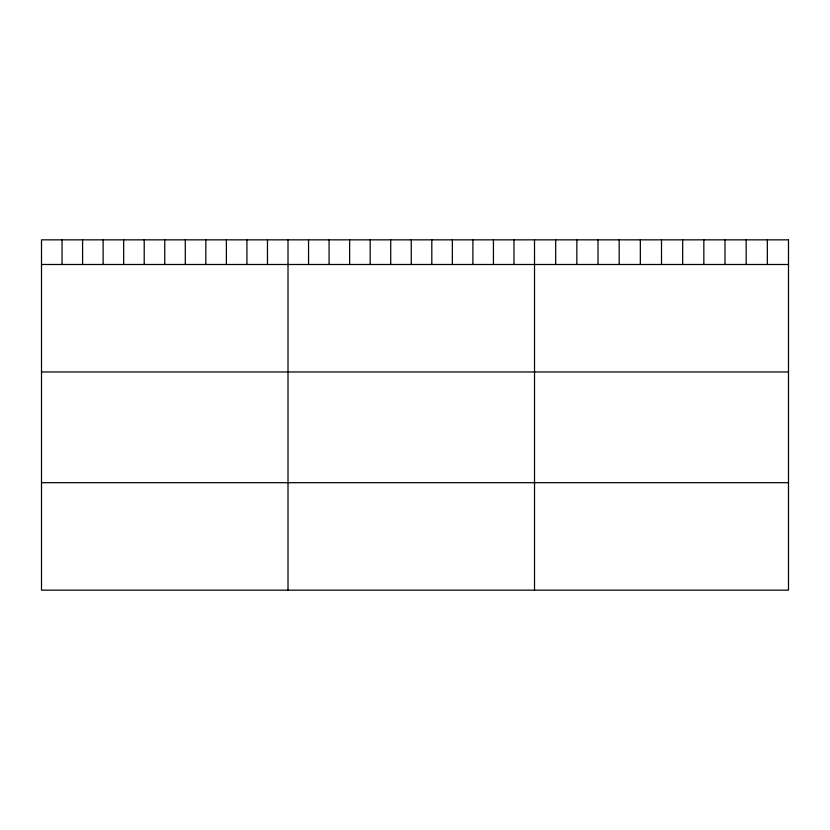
<?xml version="1.0" encoding="UTF-8"?>
<svg xmlns="http://www.w3.org/2000/svg" width="830" height="830" viewBox="0 0 830 830"><rect width="100%" height="100%" fill="white"/><g stroke="black" fill="none" stroke-linecap="round" stroke-linejoin="round"><path stroke-width="1.25" d="M41.5 264.49L788.5 264.49M41.5 371.964L788.5 371.964M41.5 482.687L788.5 482.687M767.335 239.839L767.335 264.49M746.17 239.839L746.17 264.49M725.005 239.839L725.005 264.49M703.84 239.839L703.84 264.49M682.675 239.839L682.675 264.49M661.51 239.839L661.51 264.49M640.345 239.839L640.345 264.49M619.18 239.839L619.18 264.49M598.015 239.839L598.015 264.49M576.85 239.839L576.85 264.49M555.685 239.839L555.685 264.49M534.52 239.839L534.52 590.161M513.977 239.839L513.977 264.49M493.435 239.839L493.435 264.49M472.893 239.839L472.893 264.49M452.35 239.839L452.35 264.49M431.808 239.839L431.808 264.49M411.265 239.839L411.265 264.49M390.723 239.839L390.723 264.49M370.18 239.839L370.18 264.49M349.638 239.839L349.638 264.49M329.095 239.839L329.095 264.49M308.553 239.839L308.553 264.49M288.01 239.839L288.01 590.161M267.468 239.839L267.468 264.49M246.925 239.839L246.925 264.49M226.383 239.839L226.383 264.49M205.84 239.839L205.84 264.49M185.298 239.839L185.298 264.49M164.755 239.839L164.755 264.49M144.213 239.839L144.213 264.49M123.67 239.839L123.67 264.49M103.128 239.839L103.128 264.49M82.585 239.839L82.585 264.49M62.043 239.839L62.043 264.49M788.5 239.839L41.5 239.839L41.5 590.161L788.5 590.161L788.5 239.839"/></g></svg>
